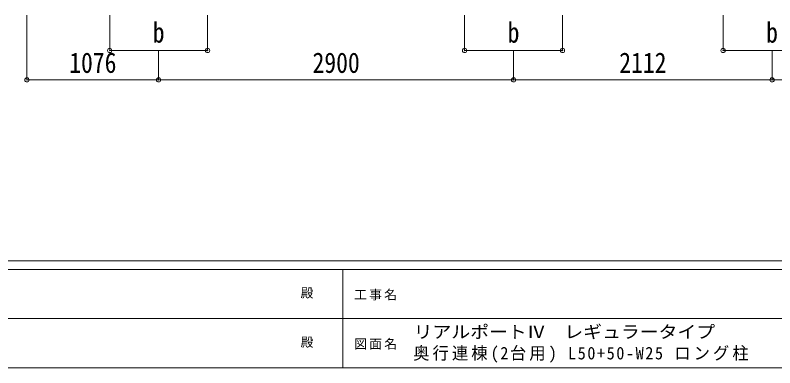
# Model space of a CAD drawing. Units: millimetres at full size. Extents: x -9783 to 9892, y -6828 to 6752.
# Drawn here: x -3146 to 3060, y -6828 to -3944 of the extents above; entities that cross this region are included whole.
import ezdxf
from ezdxf.enums import TextEntityAlignment as Align

# ---------------------------------------------------------------- set-up
doc = ezdxf.new("R2010")
doc.units = ezdxf.units.MM
doc.header["$LTSCALE"] = 35
doc.header["$PDMODE"] = 32
doc.header["$PDSIZE"] = 35
doc.layers.add('0-A_寸法', color=6, linetype='Continuous', lineweight=9)
doc.layers.add('F-0_240', color=7, linetype='Continuous', lineweight=9)
doc.styles.add('ＭＳ ゴシック', font='')
doc.styles.get('ＭＳ ゴシック').set_extended_font_data('MS Gothic')

msp = doc.modelspace()

# ---------------------------------------------------------------- linework, layer by layer
at = {"layer": '0-A_寸法'}
for p, q in [((-3050.14, -4472.95), (-3050.14, -3944)), ((-2374.14, -4232.97), (-2374.14, -3944)), ((-1574.14, -4232.97), (-1574.14, -3944)), ((525.86, -4232.97), (525.86, -3944)), ((1325.86, -4232.97), (1325.86, -3944)), ((2637.86, -4232.97), (2637.86, -3944)), ((-2374.14, -4232.97), (-1574.14, -4232.97)), ((-1974.14, -4472.95), (-1974.14, -4232.97)), ((525.86, -4232.97), (1325.86, -4232.97)), ((925.86, -4472.95), (925.86, -4232.97)), ((2637.86, -4232.97), (3437.86, -4232.97)), ((3037.86, -4472.95), (3037.86, -4232.97)), ((-3050.14, -4472.95), (-1974.14, -4472.95)), ((-1974.14, -4472.95), (925.86, -4472.95)), ((925.86, -4472.95), (3037.86, -4472.95)), ((3037.86, -4472.95), (5937.86, -4472.95))]:
    msp.add_line(p, q, dxfattribs=at)
for p in [(-2374.14, -4232.97), (-1574.14, -4232.97), (525.86, -4232.97), (1325.86, -4232.97), (2637.86, -4232.97), (-3050.14, -4472.95), (-1974.14, -4472.95), (925.86, -4472.95), (3037.86, -4472.95)]:
    msp.add_point(p, dxfattribs=at)
at = {"layer": 'F-0_240', "color": 5}
for p, q in [((-9783.03, -5953.1), (9396.97, -5953.1)), ((-9783.03, -6023.1), (6285.75, -6023.1)), ((-469.25, -6023.1), (-469.25, -6828.1)), ((-3969.25, -6425.6), (3205.75, -6425.6)), ((-9783.03, -6828.1), (9396.97, -6828.1))]:
    msp.add_line(p, q, dxfattribs=at)

# ---------------------------------------------------------------- texts
at = {"layer": '0-A_寸法', "color": 7, "style": 'ＭＳ ゴシック', "width": 0.85}
for s, p in [('b', (-2022.26, -4218.47)), ('b', (877.74, -4218.47)), ('b', (2989.74, -4218.47)), ('1076', (-2704.64, -4465.95)), ('2900', (-716.64, -4465.95)), ('2112', (1789.36, -4465.95))]:
    msp.add_text(s, height=166.8, dxfattribs=at).set_placement(p, align=Align.BOTTOM_LEFT)
at = {"layer": 'F-0_240', "style": 'ＭＳ ゴシック'}
for p in [(-814.24, -6276.85), (-814.24, -6679.35)]:
    msp.add_text('殿', height=76.98, dxfattribs=at).set_placement(p, align=Align.BOTTOM_LEFT)
at = {"layer": 'F-0_240', "style": 'ＭＳ ゴシック', "width": 1.1}
msp.add_text('リアルポートⅣ\u3000レギュラータイプ', height=102.6, dxfattribs=at).set_placement((109.35, -6616.22), align=Align.BOTTOM_LEFT)
at = {"layer": 'F-0_240', "attachment_point": 7, "style": 'ＭＳ ゴシック'}
for s, insert, char_height in [('\\T1.17;工事名', (-376.96, -6276.85), 76.98), ('\\T1.17;図面名', (-376.96, -6679.35), 76.98), ('\\T1.19;\\W0.95;奥行連棟(2台用)\\~L50+50-W25\\~ロング柱', (105.77, -6786.55), 102.6)]:
    msp.add_mtext(s, dxfattribs=dict(at, insert=insert, char_height=char_height))

doc.saveas('drawing.dxf')
